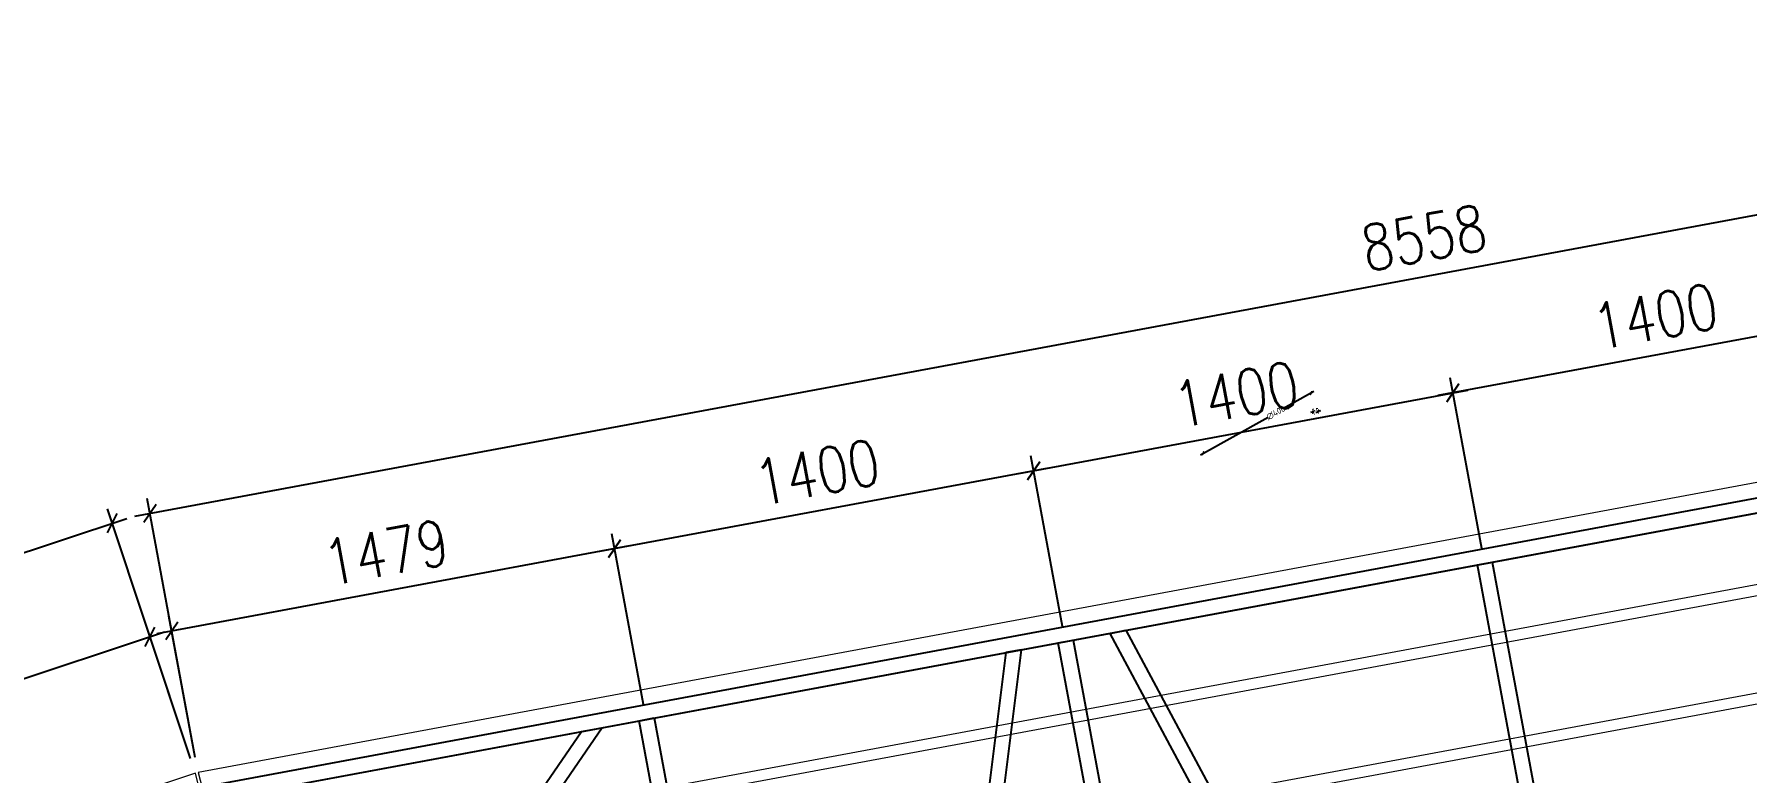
# Model space of a CAD drawing. Extents: x 15372 to 116961, y 24572 to 128109.
# Drawn here: x 43660 to 49284, y 101218 to 103642 of the extents above; entities that cross this region are included whole.
import ezdxf

# ---------------------------------------------------------------- set-up
doc = ezdxf.new("R2010")
doc.units = 0
doc.header["$LTSCALE"] = 1000
doc.header["$MEASUREMENT"] = 0
doc.linetypes.add('HIDDEN', pattern=[0.375, 0.25, -0.125])
for name, color, linetype in [('标注', 9, 'Continuous'), ('连接端梁', 130, 'Continuous'), ('铝横梁', 220, 'Continuous')]:
    doc.layers.add(name, color=color, linetype=linetype)
for name, color, linetype, lineweight in [('虚线', 8, 'Continuous', 0), ('铝主梁', 3, 'Continuous', 9), ('铝龙骨', 7, 'Continuous', 9)]:
    doc.layers.add(name, color=color, linetype=linetype, lineweight=lineweight)
doc.styles.add('HZTXT', font='txtw.shx', dxfattribs={"width": 0.8, "bigfont": 'hztxtw.shx'})
doc.styles.get("Standard").update_dxf_attribs({"font": 'gbenor.shx', "bigfont": 'gbcbig.shx'})
doc.dimstyles.new('DIM-10', dxfattribs={"dimscale": 10, "dimtxt": 2, "dimasz": 1, "dimexe": 1, "dimexo": 1, "dimgap": 0.5, "dimtad": 0, "dimdec": 1, "dimrnd": 0.0005, "dimzin": 9, "dimdsep": 46, "dimtxsty": 'Standard', "dimblk": 'ARCHTICK', "dimcen": 0, "dimdle": 1, "dimclrd": 252, "dimclre": 252, "dimclrt": 6, "dimazin": 2, "dimtfac": 1, "dimtdec": 1, "dimtix": 1, "dimtofl": 0, "dimtmove": 2, "dimatfit": 3, "dimldrblk": 'ARCHTICK', "dimfxl": 1, "dimarcsym": 2})
doc.dimstyles.new('DIM-50', dxfattribs={"dimscale": 50, "dimtxt": 3, "dimasz": 1, "dimexe": 1, "dimexo": 1, "dimgap": 1, "dimtad": 1, "dimdec": 1, "dimdsep": 46, "dimtxsty": 'HZTXT', "dimblk": 'OBLIQUE', "dimblk1": 'ARCHTICK', "dimblk2": 'OBLIQUE', "dimcen": 0, "dimdle": 1, "dimclrd": 9, "dimclre": 9, "dimclrt": 2, "dimadec": 1, "dimazin": 0, "dimtfac": 1, "dimtdec": 1, "dimtix": 1, "dimtmove": 2, "dimatfit": 3, "dimldrblk": 'OBLIQUE', "dimfxl": 15, "dimtolj": 1, "dimtzin": 0, "dimarcsym": 1})

# ---------------------------------------------------------------- blocks, each defined once
blk = doc.blocks.new('_Oblique')
at = {"color": 0, "linetype": 'ByBlock', "lineweight": -2}
blk.add_line((-0.5, -0.5), (0.5, 0.5), dxfattribs=at)
blk = doc.blocks.new('*D620')
at = {"layer": 'Defpoints', "color": 0, "transparency": 16777216}
for p in [(53283.7, 72099.8), (53283.7, 71529.9), (54683.7, 71529.9)]:
    blk.add_point(p, dxfattribs=at)
at = {"layer": '标注', "color": 9, "lineweight": -2, "transparency": 16777216}
for p, q in [((54733.7, 72099.8), (53233.7, 72099.8)), ((53283.7, 71579.9), (53283.7, 72149.8)), ((54683.7, 71579.9), (54683.7, 72149.8))]:
    blk.add_line(p, q, dxfattribs=at)
at = {"layer": '标注', "color": 9, "lineweight": -2, "transparency": 16777216, "xscale": 50, "yscale": 50, "zscale": 50, "rotation": 180}
blk.add_blockref('_Oblique', (53283.7, 72099.8), dxfattribs=at)
at = {"layer": '标注', "color": 9, "lineweight": -2, "transparency": 16777216, "xscale": 50, "yscale": 50, "zscale": 50}
blk.add_blockref('_Oblique', (54683.7, 72099.8), dxfattribs=at)
at = {"layer": '标注', "color": 2, "transparency": 16777216, "insert": (53983.7, 72224.8), "char_height": 150, "attachment_point": 5, "style": 'HZTXT'}
blk.add_mtext('\\A1;1400', dxfattribs=at)
blk = doc.blocks.new('_ArchTick')
at = {"color": 0, "linetype": 'ByBlock', "const_width": 0.4}
blk.add_lwpolyline([(-0.5, -0.5), (0.5, 0.5)], dxfattribs=at)
blk = doc.blocks.new('*D621')
at = {"layer": 'Defpoints', "color": 0, "transparency": 16777216}
for p in [(57562.7, 72492.5), (49004.7, 71627.9), (57562.7, 71627.9)]:
    blk.add_point(p, dxfattribs=at)
at = {"layer": '标注', "color": 9, "lineweight": -2, "transparency": 16777216}
for p, q in [((48954.7, 72492.5), (57612.7, 72492.5)), ((49004.7, 71677.9), (49004.7, 72542.5)), ((57562.7, 71677.9), (57562.7, 72542.5))]:
    blk.add_line(p, q, dxfattribs=at)
at = {"layer": '标注', "color": 9, "lineweight": -2, "transparency": 16777216, "xscale": 50, "yscale": 50, "zscale": 50, "rotation": 180}
blk.add_blockref('_Oblique', (49004.7, 72492.5), dxfattribs=at)
at = {"layer": '标注', "color": 9, "lineweight": -2, "transparency": 16777216, "xscale": 50, "yscale": 50, "zscale": 50}
blk.add_blockref('_Oblique', (57562.7, 72492.5), dxfattribs=at)
at = {"layer": '标注', "color": 2, "transparency": 16777216, "insert": (53283.7, 72617.5), "char_height": 150, "attachment_point": 5, "style": 'HZTXT'}
blk.add_mtext('\\A1;8558', dxfattribs=at)
blk = doc.blocks.new('*D622')
at = {"layer": 'Defpoints', "color": 0, "transparency": 16777216}
for p in [(57562.7, 72099.8), (57562.7, 71627.9), (56083.7, 71529.9)]:
    blk.add_point(p, dxfattribs=at)
at = {"layer": '标注', "color": 9, "lineweight": -2, "transparency": 16777216}
for p, q in [((56033.7, 72099.8), (57612.7, 72099.8)), ((56083.7, 71579.9), (56083.7, 72149.8)), ((57562.7, 71677.9), (57562.7, 72149.8))]:
    blk.add_line(p, q, dxfattribs=at)
at = {"layer": '标注', "color": 9, "lineweight": -2, "transparency": 16777216, "xscale": 50, "yscale": 50, "zscale": 50, "rotation": 180}
blk.add_blockref('_Oblique', (56083.7, 72099.8), dxfattribs=at)
at = {"layer": '标注', "color": 9, "lineweight": -2, "transparency": 16777216, "xscale": 50, "yscale": 50, "zscale": 50}
blk.add_blockref('_Oblique', (57562.7, 72099.8), dxfattribs=at)
at = {"layer": '标注', "color": 2, "transparency": 16777216, "insert": (56823.2, 72224.8), "char_height": 150, "attachment_point": 5, "style": 'HZTXT'}
blk.add_mtext('\\A1;1479', dxfattribs=at)
blk = doc.blocks.new('*D624')
at = {"layer": 'Defpoints', "color": 0, "transparency": 16777216}
for p in [(50483.7, 72099.8), (50483.7, 71529.9), (51883.7, 71529.9)]:
    blk.add_point(p, dxfattribs=at)
at = {"layer": '标注', "color": 9, "lineweight": -2, "transparency": 16777216}
for p, q in [((51933.7, 72099.8), (50433.7, 72099.8)), ((50483.7, 71579.9), (50483.7, 72149.8)), ((51883.7, 71579.9), (51883.7, 72149.8))]:
    blk.add_line(p, q, dxfattribs=at)
at = {"layer": '标注', "color": 9, "lineweight": -2, "transparency": 16777216, "xscale": 50, "yscale": 50, "zscale": 50, "rotation": 180}
blk.add_blockref('_Oblique', (50483.7, 72099.8), dxfattribs=at)
at = {"layer": '标注', "color": 9, "lineweight": -2, "transparency": 16777216, "xscale": 50, "yscale": 50, "zscale": 50}
blk.add_blockref('_Oblique', (51883.7, 72099.8), dxfattribs=at)
at = {"layer": '标注', "color": 2, "transparency": 16777216, "insert": (51183.7, 72224.8), "char_height": 150, "attachment_point": 5, "style": 'HZTXT'}
blk.add_mtext('\\A1;1400', dxfattribs=at)
blk = doc.blocks.new('*D625')
at = {"layer": 'Defpoints', "color": 0, "transparency": 16777216}
for p in [(49004.7, 72099.8), (49004.7, 71627.9), (50483.7, 71529.9)]:
    blk.add_point(p, dxfattribs=at)
at = {"layer": '标注', "color": 9, "lineweight": -2, "transparency": 16777216}
for p, q in [((50533.7, 72099.8), (48954.7, 72099.8)), ((49004.7, 71677.9), (49004.7, 72149.8)), ((50483.7, 71579.9), (50483.7, 72149.8))]:
    blk.add_line(p, q, dxfattribs=at)
at = {"layer": '标注', "color": 9, "lineweight": -2, "transparency": 16777216, "xscale": 50, "yscale": 50, "zscale": 50, "rotation": 180}
blk.add_blockref('_Oblique', (49004.7, 72099.8), dxfattribs=at)
at = {"layer": '标注', "color": 9, "lineweight": -2, "transparency": 16777216, "xscale": 50, "yscale": 50, "zscale": 50}
blk.add_blockref('_Oblique', (50483.7, 72099.8), dxfattribs=at)
at = {"layer": '标注', "color": 2, "transparency": 16777216, "insert": (49744.2, 72224.8), "char_height": 150, "attachment_point": 5, "style": 'HZTXT'}
blk.add_mtext('\\A1;1479', dxfattribs=at)
blk = doc.blocks.new('*D626')
at = {"layer": 'Defpoints', "color": 0, "transparency": 16777216}
for p in [(53283.7, 72099.8), (51883.7, 71529.9), (53283.7, 71529.9)]:
    blk.add_point(p, dxfattribs=at)
at = {"layer": '标注', "color": 9, "lineweight": -2, "transparency": 16777216}
for p, q in [((51833.7, 72099.8), (53333.7, 72099.8)), ((51883.7, 71579.9), (51883.7, 72149.8)), ((53283.7, 71579.9), (53283.7, 72149.8))]:
    blk.add_line(p, q, dxfattribs=at)
at = {"layer": '标注', "color": 9, "lineweight": -2, "transparency": 16777216, "xscale": 50, "yscale": 50, "zscale": 50, "rotation": 180}
blk.add_blockref('_Oblique', (51883.7, 72099.8), dxfattribs=at)
at = {"layer": '标注', "color": 9, "lineweight": -2, "transparency": 16777216, "xscale": 50, "yscale": 50, "zscale": 50}
blk.add_blockref('_Oblique', (53283.7, 72099.8), dxfattribs=at)
at = {"layer": '标注', "color": 2, "transparency": 16777216, "insert": (52583.7, 72224.8), "char_height": 150, "attachment_point": 5, "style": 'HZTXT'}
blk.add_mtext('\\A1;1400', dxfattribs=at)
blk = doc.blocks.new('*D554')
at = {"color": 252, "lineweight": -2, "transparency": 16777216}
for p, q in [((47859.8, 102409.7), (47859.4, 102411.8)), ((47873.5, 102412.3), (47873.1, 102414.4)), ((47861.2, 102402), (47851.4, 102400.1)), ((47875, 102404.5), (47884.8, 102406.4))]:
    blk.add_line(p, q, dxfattribs=at)
at = {"layer": 'Defpoints', "color": 0, "transparency": 16777216}
for p in [(47861.6, 102399.9, 29521), (47875, 102404.5), (47875.3, 102402.4, 29521)]:
    blk.add_point(p, dxfattribs=at)
at = {"color": 252, "lineweight": -2, "transparency": 16777216, "xscale": 10, "yscale": 10, "zscale": 10}
for p, rotation in [((47861.2, 102402), 10.54134207271782), ((47875, 102404.5), 190.5413420727178)]:
    blk.add_blockref('_ArchTick', p, dxfattribs=dict(at, rotation=rotation))
at = {"color": 6, "transparency": 16777216, "insert": (47868.1, 102403.2), "char_height": 20, "attachment_point": 5, "rotation": 10.5413}
blk.add_mtext('14', dxfattribs=at)
blk = doc.blocks.new('*D555')
at = {"color": 252, "lineweight": -2, "transparency": 16777216}
for p, q in [((47861.9, 102468.8), (47762.4, 102413.4)), ((47489.6, 102261.8), (47712.1, 102385.5))]:
    blk.add_line(p, q, dxfattribs=at)
at = {"layer": 'Defpoints', "color": 0, "transparency": 16777216}
for p in [(47853.2, 102463.9, 29521), (47498.4, 102266.6, 29521)]:
    blk.add_point(p, dxfattribs=at)
at = {"color": 252, "lineweight": -2, "transparency": 16777216, "xscale": 10, "yscale": 10, "zscale": 10}
for p, rotation in [((47853.2, 102463.9), 29.0736418054605), ((47498.4, 102266.6), 209.0736418054605)]:
    blk.add_blockref('_ArchTick', p, dxfattribs=dict(at, rotation=rotation))
at = {"color": 6, "transparency": 16777216, "insert": (47737.3, 102399.5), "char_height": 20, "attachment_point": 5, "rotation": 29.0736}
blk.add_mtext('∅406', dxfattribs=at)
blk = doc.blocks.new('M31')
at = {"layer": '虚线', "color": 1, "linetype": 'HIDDEN', "ltscale": 300}
blk.add_line((57555.42, 71529.9), (49011.45, 71529.9), dxfattribs=at)
blk.add_line((57555.42, 71529.9), (49011.45, 71529.9), dxfattribs=at)
at = {"layer": '铝主梁', "color": 3}
blk.add_lwpolyline([(49004.67, 71627.9), (49012.14, 71527.9), (57555.27, 71527.9), (57562.71, 71627.9), (49004.7, 71627.9)], dxfattribs=at)
at = {"layer": '铝横梁', "color": 243}
for points in [[(49183.8, 70446.85), (50266.83, 71529.89), (50336.28, 71528.63), (49189.75, 70382.08)], [(50509.7, 71529.9), (50509.7, 68225.9), (50459.7, 68225.9), (50459.7, 71529.9)], [(51684.32, 71529.9), (50632.69, 68225.9), (50684.96, 68225.29), (51736.59, 71529.29)], [(51909.7, 71529.9), (51909.7, 68225.9), (51859.7, 68225.9), (51859.7, 71529.9)], [(52085.09, 71529.9), (53136.72, 68225.9), (53084.45, 68225.29), (52032.82, 71529.29)], [(53309.69, 71529.9), (53309.69, 68225.9), (53259.69, 68225.9), (53259.69, 71529.9)]]:
    blk.add_lwpolyline(points, close=True, dxfattribs=at)
at = {"layer": '铝龙骨', "color": 0}
for points in [[(57534.71, 71262.9), (57534.71, 71297.9), (49036.71, 71297.9), (49036.71, 71262.9)], [(57504.71, 70912.9), (57504.71, 70947.9), (49061.71, 70947.9), (49061.71, 70912.9)]]:
    blk.add_lwpolyline(points, close=True, dxfattribs=at)
at = {"layer": '标注'}
for base, p1, p2, picture, middle in [((57562.71, 72492.49), (49004.7, 71627.9), (57562.71, 71627.9), '*D621', (53283.7, 72617.49)), ((49004.7, 72099.8), (50483.7, 71529.9), (49004.7, 71627.9), '*D625', (49744.2, 72224.8)), ((50483.7, 72099.8), (51883.7, 71529.9), (50483.7, 71529.9), '*D624', (51183.7, 72224.8)), ((53283.69, 72099.8), (54683.69, 71529.9), (53283.69, 71529.9), '*D620', (53983.69, 72224.8)), ((57562.71, 72099.8), (56083.69, 71529.9), (57562.71, 71627.9), '*D622', (56823.2, 72224.8))]:
    dim = blk.add_linear_dim(base=base, p1=p1, p2=p2, angle=180, dimstyle='DIM-50', dxfattribs=at)
    dim.commit()
    dim.dimension.update_dxf_attribs({"geometry": picture, "text_midpoint": middle})
dim = blk.add_linear_dim(base=(53283.7, 72099.8), p1=(51883.7, 71529.9), p2=(53283.7, 71529.9), dimstyle='DIM-50', dxfattribs=at)
dim.commit()
dim.dimension.update_dxf_attribs({"geometry": '*D626', "text_midpoint": (52583.7, 72224.8)})

msp = doc.modelspace()

# ---------------------------------------------------------------- linework, layer by layer
at = {"layer": '连接端梁', "color": 0, "elevation": 29521}
msp.add_lwpolyline([(29189.8, 88417.75), (28442.95, 94572.6), (28430.05, 94678.89), (28434.7, 94687.5), (28542.29, 94740.65), (36072.39, 98460.73), (36088.58, 98467.49), (43914, 101072.12), (44201.58, 101167.84), (44210.71, 101170.26), (52319.27, 102677.76), (52617.25, 102733.16), (52626.66, 102734.3), (52714.07, 102738.35), (61168.07, 103130.25)], dxfattribs=at)

# ---------------------------------------------------------------- block references
for p, rotation in [((9111.63, 21840.06, 29521), 10.53223526376199), ((12194.28, 15075.07, 29521), 18.4103530422618)]:
    msp.add_blockref('M31', p, dxfattribs=dict(rotation=rotation))

# ---------------------------------------------------------------- dimensions: what is measured, and where the dimension line sits
dim = msp.add_diameter_dim_2p(p1=(47498.35, 102266.64, 29521), p2=(47853.2, 102463.93, 29521), dimstyle='DIM-10')
dim.commit()
dim.dimension.update_dxf_attribs({"geometry": '*D555', "text_midpoint": (47737.26, 102399.47), "dimtype": 163})
dim = msp.add_aligned_dim(p1=(47861.59, 102399.86, 29521), p2=(47875.35, 102402.42, 29521), distance=2.14, dimstyle='DIM-10')
dim.commit()
dim.dimension.update_dxf_attribs({"geometry": '*D554', "text_midpoint": (47868.08, 102403.24)})

doc.saveas('drawing.dxf')
